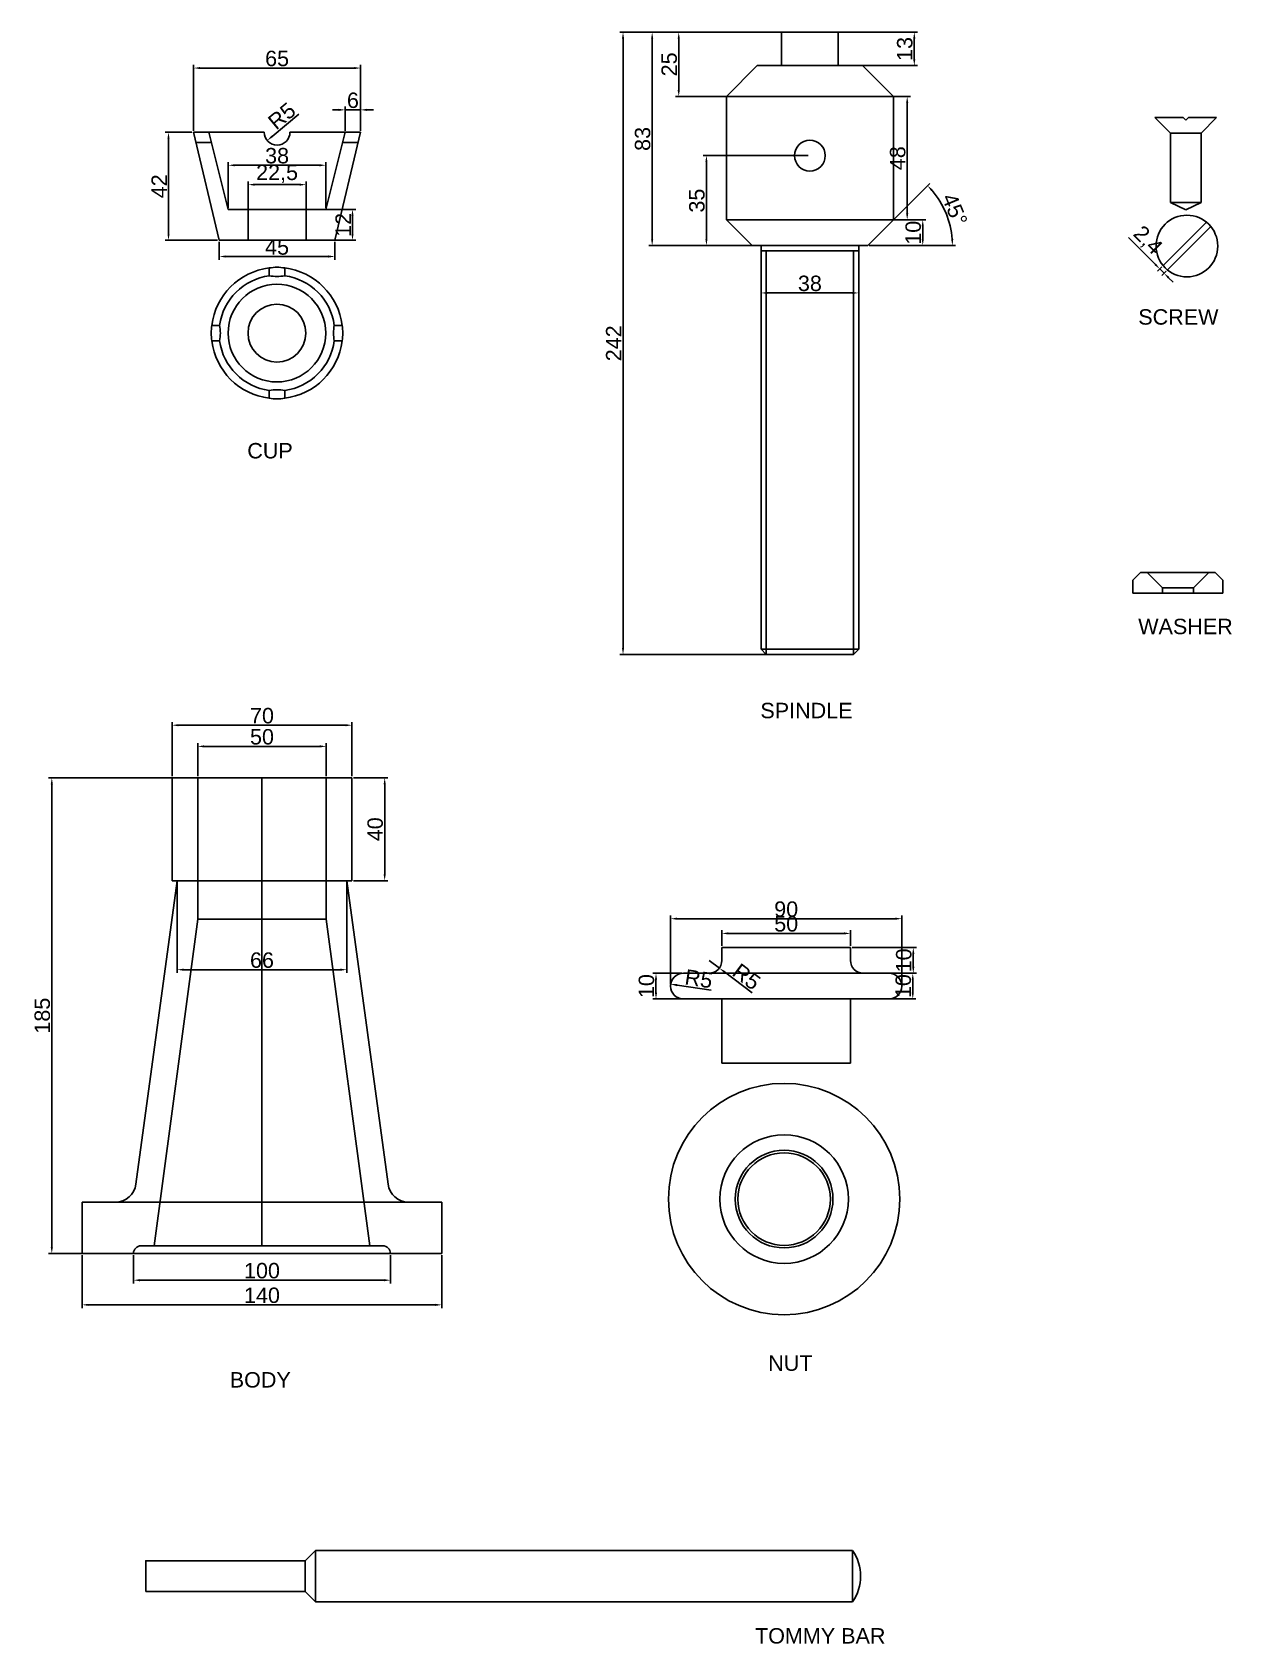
# Model space of a CAD drawing. Header units: millimetres. Extents: x 2465 to 3887, y 2017 to 2699.
# Drawn here: x 2465 to 2932, y 2072 to 2699 of the extents above; entities that cross this region are included whole.
import ezdxf

# ---------------------------------------------------------------- set-up
doc = ezdxf.new("R2010")
doc.units = ezdxf.units.MM
for name, color, linetype, plot in [('Body', 11, 'Continuous', False), ('Cup', 141, 'Continuous', False), ('Nut', 71, 'Continuous', False), ('Screw', 182, 'Continuous', False), ('Spindle', 41, 'Continuous', False), ('Tommy Bar', 171, 'Continuous', False), ('Washer', 211, 'Continuous', False)]:
    doc.layers.add(name, color=color, linetype=linetype, plot=plot)
doc.styles.get("Standard").update_dxf_attribs({"font": 'arial.ttf'})
doc.dimstyles.new('ISO-25', dxfattribs={"dimtxt": 6, "dimasz": 2.5, "dimexe": 1.25, "dimexo": 0.625, "dimtad": 1, "dimtxsty": 'Standard', "dimcen": 2.5, "dimadec": 0, "dimazin": 0, "dimtfac": 1, "dimtmove": 0, "dimatfit": 3, "dimfxl": 1, "dimarcsym": 0})

# ---------------------------------------------------------------- blocks, each defined once
blk = doc.blocks.new('*D1')
at = {"layer": 'Spindle', "color": 0, "lineweight": -2, "transparency": 16777216}
for p, q in [((2766.96, 2699.28), (2704.97, 2699.28)), ((2706.22, 2696.78), (2706.22, 2618.78)), ((2766.96, 2616.28), (2704.97, 2616.28))]:
    blk.add_line(p, q, dxfattribs=at)
at = {"layer": 'Spindle', "color": 0, "transparency": 16777216}
for points in [[(2705.81, 2696.78), (2706.64, 2696.78), (2706.22, 2699.28)], [(2705.81, 2618.78), (2706.64, 2618.78), (2706.22, 2616.28)]]:
    blk.add_solid(points, dxfattribs=at)
at = {"layer": 'Spindle', "color": 0, "transparency": 16777216, "insert": (2702.53, 2657.78), "char_height": 6, "attachment_point": 5, "rotation": 90}
blk.add_mtext('83', dxfattribs=at)
blk = doc.blocks.new('*D2')
at = {"layer": 'Spindle', "color": 0, "lineweight": -2, "transparency": 16777216}
for p, q in [((2755.96, 2699.28), (2715.31, 2699.28)), ((2716.56, 2696.78), (2716.56, 2676.78)), ((2755.96, 2674.28), (2715.31, 2674.28))]:
    blk.add_line(p, q, dxfattribs=at)
at = {"layer": 'Spindle', "color": 0, "transparency": 16777216}
for points in [[(2716.14, 2696.78), (2716.98, 2696.78), (2716.56, 2699.28)], [(2716.14, 2676.78), (2716.98, 2676.78), (2716.56, 2674.28)]]:
    blk.add_solid(points, dxfattribs=at)
at = {"layer": 'Spindle', "color": 0, "transparency": 16777216, "insert": (2712.87, 2686.78), "char_height": 6, "attachment_point": 5, "rotation": 90}
blk.add_mtext('25', dxfattribs=at)
blk = doc.blocks.new('*D3')
at = {"layer": 'Spindle', "color": 0, "lineweight": -2, "transparency": 16777216}
for p, q in [((2790.71, 2626.28), (2812.75, 2626.28)), ((2811.5, 2618.78), (2811.5, 2623.78)), ((2790.71, 2616.28), (2812.75, 2616.28))]:
    blk.add_line(p, q, dxfattribs=at)
at = {"layer": 'Spindle', "color": 0, "transparency": 16777216}
for points in [[(2811.09, 2623.78), (2811.92, 2623.78), (2811.5, 2626.28)], [(2811.09, 2618.78), (2811.92, 2618.78), (2811.5, 2616.28)]]:
    blk.add_solid(points, dxfattribs=at)
at = {"layer": 'Spindle', "color": 0, "transparency": 16777216, "insert": (2807.81, 2621.28), "char_height": 6, "attachment_point": 5, "rotation": 90}
blk.add_mtext('10', dxfattribs=at)
blk = doc.blocks.new('*D4')
at = {"layer": 'Spindle', "color": 0, "lineweight": -2, "transparency": 16777216}
for p, q in [((2768.21, 2674.28), (2806.7, 2674.28)), ((2805.45, 2671.78), (2805.45, 2628.78)), ((2768.21, 2626.28), (2806.7, 2626.28))]:
    blk.add_line(p, q, dxfattribs=at)
at = {"layer": 'Spindle', "color": 0, "transparency": 16777216}
for points in [[(2805.03, 2671.78), (2805.87, 2671.78), (2805.45, 2674.28)], [(2805.03, 2628.78), (2805.87, 2628.78), (2805.45, 2626.28)]]:
    blk.add_solid(points, dxfattribs=at)
at = {"layer": 'Spindle', "color": 0, "transparency": 16777216, "insert": (2801.76, 2650.28), "char_height": 6, "attachment_point": 5, "rotation": 90}
blk.add_mtext('48', dxfattribs=at)
blk = doc.blocks.new('*D5')
at = {"layer": 'Spindle', "color": 0, "lineweight": -2, "transparency": 16777216}
for p, q in [((2766.96, 2651.28), (2726.08, 2651.28)), ((2727.33, 2648.78), (2727.33, 2618.78)), ((2766.96, 2616.28), (2726.08, 2616.28))]:
    blk.add_line(p, q, dxfattribs=at)
at = {"layer": 'Spindle', "color": 0, "transparency": 16777216}
for points in [[(2726.92, 2648.78), (2727.75, 2648.78), (2727.33, 2651.28)], [(2726.92, 2618.78), (2727.75, 2618.78), (2727.33, 2616.28)]]:
    blk.add_solid(points, dxfattribs=at)
at = {"layer": 'Spindle', "color": 0, "transparency": 16777216, "insert": (2723.64, 2633.78), "char_height": 6, "attachment_point": 5, "rotation": 90}
blk.add_mtext('35', dxfattribs=at)
blk = doc.blocks.new('*D6')
at = {"layer": 'Screw', "color": 0, "lineweight": -2, "transparency": 16777216}
for p, q in [((2901.94, 2609.01), (2891.51, 2619.44)), ((2904.55, 2608.08), (2902.82, 2606.36)), ((2905.4, 2605.54), (2903.71, 2607.24)), ((2906.25, 2606.39), (2904.52, 2604.66)), ((2907.17, 2603.78), (2908.94, 2602.01))]:
    blk.add_line(p, q, dxfattribs=at)
at = {"layer": 'Screw', "color": 0, "transparency": 16777216}
for points in [[(2902.23, 2609.3), (2901.64, 2608.71), (2903.71, 2607.24)], [(2907.47, 2604.07), (2906.88, 2603.48), (2905.4, 2605.54)]]:
    blk.add_solid(points, dxfattribs=at)
at = {"layer": 'Screw', "color": 0, "transparency": 16777216, "insert": (2898.83, 2618.1), "char_height": 6, "attachment_point": 5, "rotation": 315}
blk.add_mtext('2,4', dxfattribs=at)
blk = doc.blocks.new('*D7')
at = {"layer": 'Spindle', "color": 0, "lineweight": -2, "transparency": 16777216}
for p, q in [((2748.59, 2613.66), (2748.59, 2596.62)), ((2786.59, 2613.66), (2786.59, 2596.62)), ((2751.09, 2597.87), (2784.09, 2597.87))]:
    blk.add_line(p, q, dxfattribs=at)
at = {"layer": 'Spindle', "color": 0, "transparency": 16777216}
for points in [[(2751.09, 2598.28), (2751.09, 2597.45), (2748.59, 2597.87)], [(2784.09, 2598.28), (2784.09, 2597.45), (2786.59, 2597.87)]]:
    blk.add_solid(points, dxfattribs=at)
at = {"layer": 'Spindle', "color": 0, "transparency": 16777216, "insert": (2767.59, 2601.56), "char_height": 6, "attachment_point": 5}
blk.add_mtext('38', dxfattribs=at)
blk = doc.blocks.new('*D8')
at = {"layer": 'Spindle', "color": 0, "lineweight": -2, "transparency": 16777216}
for p, q in [((2768.21, 2699.28), (2809.47, 2699.28)), ((2808.22, 2696.78), (2808.22, 2688.78)), ((2768.21, 2686.28), (2809.47, 2686.28))]:
    blk.add_line(p, q, dxfattribs=at)
at = {"layer": 'Spindle', "color": 0, "transparency": 16777216}
for points in [[(2807.8, 2696.78), (2808.63, 2696.78), (2808.22, 2699.28)], [(2807.8, 2688.78), (2808.63, 2688.78), (2808.22, 2686.28)]]:
    blk.add_solid(points, dxfattribs=at)
at = {"layer": 'Spindle', "color": 0, "transparency": 16777216, "insert": (2804.53, 2692.78), "char_height": 6, "attachment_point": 5, "rotation": 90}
blk.add_mtext('13', dxfattribs=at)
blk = doc.blocks.new('*D9')
at = {"layer": 'Spindle', "color": 0, "lineweight": -2, "transparency": 16777216}
for p, q in [((2766.96, 2699.28), (2693.64, 2699.28)), ((2694.89, 2696.78), (2694.89, 2459.78)), ((2766.96, 2457.28), (2693.64, 2457.28))]:
    blk.add_line(p, q, dxfattribs=at)
at = {"layer": 'Spindle', "color": 0, "transparency": 16777216}
for points in [[(2694.47, 2696.78), (2695.3, 2696.78), (2694.89, 2699.28)], [(2694.47, 2459.78), (2695.3, 2459.78), (2694.89, 2457.28)]]:
    blk.add_solid(points, dxfattribs=at)
at = {"layer": 'Spindle', "color": 0, "transparency": 16777216, "insert": (2691.25, 2578.28), "char_height": 6, "attachment_point": 5, "rotation": 90}
blk.add_mtext('242', dxfattribs=at)
blk = doc.blocks.new('*D10')
at = {"layer": 'Spindle', "color": 0, "lineweight": -2, "transparency": 16777216}
for p, q in [((2800.53, 2626.73), (2814.29, 2640.48)), ((2790.71, 2616.28), (2824.31, 2616.28))]:
    blk.add_line(p, q, dxfattribs=at)
blk.add_arc((2790.09, 2616.28), 32.97, 4.34575, 40.65425, dxfattribs=at)
at = {"layer": 'Spindle', "color": 0, "transparency": 16777216}
for points in [[(2814.8, 2637.48), (2815.41, 2638.05), (2813.4, 2639.6)], [(2823.38, 2618.8), (2822.55, 2618.77), (2823.06, 2616.28)]]:
    blk.add_solid(points, dxfattribs=at)
at = {"layer": 'Spindle', "color": 0, "transparency": 16777216, "insert": (2823.94, 2630.31), "char_height": 6, "attachment_point": 5, "rotation": 292.5}
blk.add_mtext('45°', dxfattribs=at)
blk = doc.blocks.new('*D11')
at = {"layer": 'Cup', "color": 0, "lineweight": -2, "transparency": 16777216}
for p, q in [((2527.79, 2660.98), (2527.79, 2686.6)), ((2530.29, 2685.35), (2590.29, 2685.35)), ((2592.79, 2660.98), (2592.79, 2686.6))]:
    blk.add_line(p, q, dxfattribs=at)
at = {"layer": 'Cup', "color": 0, "transparency": 16777216}
for points in [[(2530.29, 2685.77), (2530.29, 2684.94), (2527.79, 2685.35)], [(2590.29, 2685.77), (2590.29, 2684.94), (2592.79, 2685.35)]]:
    blk.add_solid(points, dxfattribs=at)
at = {"layer": 'Cup', "color": 0, "transparency": 16777216, "insert": (2560.29, 2689.04), "char_height": 6, "attachment_point": 5}
blk.add_mtext('65', dxfattribs=at)
blk = doc.blocks.new('*D12')
at = {"layer": 'Cup', "color": 0, "lineweight": -2, "transparency": 16777216}
for p, q in [((2527.16, 2660.36), (2516.79, 2660.36)), ((2518.04, 2657.86), (2518.04, 2620.86)), ((2537.16, 2618.36), (2516.79, 2618.36))]:
    blk.add_line(p, q, dxfattribs=at)
at = {"layer": 'Cup', "color": 0, "transparency": 16777216}
for points in [[(2517.63, 2657.86), (2518.46, 2657.86), (2518.04, 2660.36)], [(2517.63, 2620.86), (2518.46, 2620.86), (2518.04, 2618.36)]]:
    blk.add_solid(points, dxfattribs=at)
at = {"layer": 'Cup', "color": 0, "transparency": 16777216, "insert": (2514.41, 2639.36), "char_height": 6, "attachment_point": 5, "rotation": 90}
blk.add_mtext('42', dxfattribs=at)
blk = doc.blocks.new('*D13')
at = {"layer": 'Cup', "color": 0, "lineweight": -2, "transparency": 16777216}
for p, q in [((2549.04, 2618.98), (2549.04, 2641.24)), ((2551.54, 2639.99), (2569.04, 2639.99)), ((2571.54, 2618.98), (2571.54, 2641.24))]:
    blk.add_line(p, q, dxfattribs=at)
at = {"layer": 'Cup', "color": 0, "transparency": 16777216}
for points in [[(2551.54, 2640.41), (2551.54, 2639.58), (2549.04, 2639.99)], [(2569.04, 2640.41), (2569.04, 2639.58), (2571.54, 2639.99)]]:
    blk.add_solid(points, dxfattribs=at)
at = {"layer": 'Cup', "color": 0, "transparency": 16777216, "insert": (2560.29, 2644.23), "char_height": 6, "attachment_point": 5}
blk.add_mtext('22,5', dxfattribs=at)
blk = doc.blocks.new('*D14')
at = {"layer": 'Cup', "color": 0, "lineweight": -2, "transparency": 16777216}
for p, q in [((2537.79, 2617.73), (2537.79, 2610.8)), ((2582.79, 2617.73), (2582.79, 2610.8)), ((2540.29, 2612.05), (2580.29, 2612.05))]:
    blk.add_line(p, q, dxfattribs=at)
at = {"layer": 'Cup', "color": 0, "transparency": 16777216}
for points in [[(2540.29, 2612.46), (2540.29, 2611.63), (2537.79, 2612.05)], [(2580.29, 2612.46), (2580.29, 2611.63), (2582.79, 2612.05)]]:
    blk.add_solid(points, dxfattribs=at)
at = {"layer": 'Cup', "color": 0, "transparency": 16777216, "insert": (2560.29, 2615.72), "char_height": 6, "attachment_point": 5}
blk.add_mtext('45', dxfattribs=at)
blk = doc.blocks.new('*D15')
at = {"layer": 'Cup', "color": 0, "lineweight": -2, "transparency": 16777216}
for p, q in [((2584.29, 2669.09), (2581.79, 2669.09)), ((2586.79, 2660.98), (2586.79, 2670.34)), ((2586.79, 2669.09), (2592.79, 2669.09)), ((2592.79, 2660.98), (2592.79, 2670.34)), ((2595.29, 2669.09), (2597.79, 2669.09))]:
    blk.add_line(p, q, dxfattribs=at)
at = {"layer": 'Cup', "color": 0, "transparency": 16777216}
for points in [[(2584.29, 2669.51), (2584.29, 2668.67), (2586.79, 2669.09)], [(2595.29, 2669.51), (2595.29, 2668.67), (2592.79, 2669.09)]]:
    blk.add_solid(points, dxfattribs=at)
at = {"layer": 'Cup', "color": 0, "transparency": 16777216, "insert": (2589.79, 2672.78), "char_height": 6, "attachment_point": 5}
blk.add_mtext('6', dxfattribs=at)
blk = doc.blocks.new('*D16')
at = {"layer": 'Cup', "color": 0, "lineweight": -2, "transparency": 16777216}
blk.add_line((2568.71, 2667.38), (2558.37, 2658.76), dxfattribs=at)
at = {"layer": 'Cup', "color": 0, "transparency": 16777216}
blk.add_solid([(2558.1, 2659.08), (2558.63, 2658.44), (2556.45, 2657.15)], dxfattribs=at)
at = {"layer": 'Cup', "color": 0, "transparency": 16777216, "insert": (2562.15, 2666.69), "char_height": 6, "attachment_point": 5, "rotation": 39.82672}
blk.add_mtext('R5', dxfattribs=at)
blk = doc.blocks.new('*D17')
at = {"layer": 'Cup', "color": 0, "lineweight": -2, "transparency": 16777216}
for p, q in [((2572.16, 2630.36), (2590.88, 2630.36)), ((2589.63, 2627.86), (2589.63, 2620.86)), ((2572.16, 2618.36), (2590.88, 2618.36))]:
    blk.add_line(p, q, dxfattribs=at)
at = {"layer": 'Cup', "color": 0, "transparency": 16777216}
for points in [[(2589.21, 2627.86), (2590.04, 2627.86), (2589.63, 2630.36)], [(2589.21, 2620.86), (2590.04, 2620.86), (2589.63, 2618.36)]]:
    blk.add_solid(points, dxfattribs=at)
at = {"layer": 'Cup', "color": 0, "transparency": 16777216, "insert": (2585.99, 2624.36), "char_height": 6, "attachment_point": 5, "rotation": 90}
blk.add_mtext('12', dxfattribs=at)
blk = doc.blocks.new('*D18')
at = {"layer": 'Cup', "color": 0, "lineweight": -2, "transparency": 16777216}
for p, q in [((2541.29, 2630.98), (2541.29, 2648.79)), ((2543.79, 2647.54), (2576.79, 2647.54)), ((2579.29, 2630.98), (2579.29, 2648.79))]:
    blk.add_line(p, q, dxfattribs=at)
at = {"layer": 'Cup', "color": 0, "transparency": 16777216}
for points in [[(2543.79, 2647.95), (2543.79, 2647.12), (2541.29, 2647.54)], [(2576.79, 2647.95), (2576.79, 2647.12), (2579.29, 2647.54)]]:
    blk.add_solid(points, dxfattribs=at)
at = {"layer": 'Cup', "color": 0, "transparency": 16777216, "insert": (2560.29, 2651.23), "char_height": 6, "attachment_point": 5}
blk.add_mtext('38', dxfattribs=at)
blk = doc.blocks.new('*D19')
at = {"layer": 'Nut', "color": 0, "lineweight": -2, "transparency": 16777216}
for p, q in [((2713.37, 2328.88), (2713.37, 2355.71)), ((2800.87, 2354.46), (2715.87, 2354.46)), ((2803.37, 2328.88), (2803.37, 2355.71))]:
    blk.add_line(p, q, dxfattribs=at)
at = {"layer": 'Nut', "color": 0, "transparency": 16777216}
for points in [[(2715.87, 2354.88), (2715.87, 2354.05), (2713.37, 2354.46)], [(2800.87, 2354.88), (2800.87, 2354.05), (2803.37, 2354.46)]]:
    blk.add_solid(points, dxfattribs=at)
at = {"layer": 'Nut', "color": 0, "transparency": 16777216, "insert": (2758.37, 2358.15), "char_height": 6, "attachment_point": 5}
blk.add_mtext('90', dxfattribs=at)
blk = doc.blocks.new('*D20')
at = {"layer": 'Nut', "color": 0, "lineweight": -2, "transparency": 16777216}
for p, q in [((2733.37, 2343.88), (2733.37, 2349.99)), ((2735.87, 2348.74), (2780.87, 2348.74)), ((2783.37, 2343.88), (2783.37, 2349.99))]:
    blk.add_line(p, q, dxfattribs=at)
at = {"layer": 'Nut', "color": 0, "transparency": 16777216}
for points in [[(2735.87, 2349.16), (2735.87, 2348.33), (2733.37, 2348.74)], [(2780.87, 2349.16), (2780.87, 2348.33), (2783.37, 2348.74)]]:
    blk.add_solid(points, dxfattribs=at)
at = {"layer": 'Nut', "color": 0, "transparency": 16777216, "insert": (2758.37, 2352.43), "char_height": 6, "attachment_point": 5}
blk.add_mtext('50', dxfattribs=at)
blk = doc.blocks.new('*D21')
at = {"layer": 'Nut', "color": 0, "lineweight": -2, "transparency": 16777216}
for p, q in [((2728.37, 2338.25), (2732.36, 2335.25)), ((2745.13, 2325.65), (2734.36, 2333.75))]:
    blk.add_line(p, q, dxfattribs=at)
at = {"layer": 'Nut', "color": 0, "transparency": 16777216}
blk.add_solid([(2734.61, 2334.08), (2734.11, 2333.41), (2732.36, 2335.25)], dxfattribs=at)
at = {"layer": 'Nut', "color": 0, "transparency": 16777216, "insert": (2742.95, 2331.89), "char_height": 6, "attachment_point": 5, "rotation": 323.07159}
blk.add_mtext('R5', dxfattribs=at)
blk = doc.blocks.new('*D22')
at = {"layer": 'Nut', "color": 0, "lineweight": -2, "transparency": 16777216}
for p, q in [((2717.74, 2333.25), (2706.46, 2333.25)), ((2707.71, 2330.75), (2707.71, 2325.75)), ((2717.74, 2323.25), (2706.46, 2323.25))]:
    blk.add_line(p, q, dxfattribs=at)
at = {"layer": 'Nut', "color": 0, "transparency": 16777216}
for points in [[(2707.3, 2330.75), (2708.13, 2330.75), (2707.71, 2333.25)], [(2707.3, 2325.75), (2708.13, 2325.75), (2707.71, 2323.25)]]:
    blk.add_solid(points, dxfattribs=at)
at = {"layer": 'Nut', "color": 0, "transparency": 16777216, "insert": (2704.02, 2328.25), "char_height": 6, "attachment_point": 5, "rotation": 90}
blk.add_mtext('10', dxfattribs=at)
blk = doc.blocks.new('*D23')
at = {"layer": 'Nut', "color": 0, "lineweight": -2, "transparency": 16777216}
blk.add_line((2729.21, 2326.62), (2715.89, 2328.63), dxfattribs=at)
at = {"layer": 'Nut', "color": 0, "transparency": 16777216}
blk.add_solid([(2715.96, 2329.04), (2715.83, 2328.21), (2713.42, 2329)], dxfattribs=at)
at = {"layer": 'Nut', "color": 0, "transparency": 16777216, "insert": (2724.34, 2331.07), "char_height": 6, "attachment_point": 5, "rotation": 351.42857}
blk.add_mtext('R5', dxfattribs=at)
blk = doc.blocks.new('*D24')
at = {"layer": 'Nut', "color": 0, "lineweight": -2, "transparency": 16777216}
for p, q in [((2783.99, 2343.25), (2809.07, 2343.25)), ((2807.82, 2340.75), (2807.82, 2335.75)), ((2783.99, 2333.25), (2809.07, 2333.25))]:
    blk.add_line(p, q, dxfattribs=at)
at = {"layer": 'Nut', "color": 0, "transparency": 16777216}
for points in [[(2807.4, 2340.75), (2808.24, 2340.75), (2807.82, 2343.25)], [(2807.4, 2335.75), (2808.24, 2335.75), (2807.82, 2333.25)]]:
    blk.add_solid(points, dxfattribs=at)
at = {"layer": 'Nut', "color": 0, "transparency": 16777216, "insert": (2804.13, 2338.25), "char_height": 6, "attachment_point": 5, "rotation": 90}
blk.add_mtext('10', dxfattribs=at)
blk = doc.blocks.new('*D25')
at = {"layer": 'Nut', "color": 0, "lineweight": -2, "transparency": 16777216}
for p, q in [((2783.99, 2333.25), (2808.87, 2333.25)), ((2807.62, 2330.75), (2807.62, 2325.75)), ((2783.99, 2323.25), (2808.87, 2323.25))]:
    blk.add_line(p, q, dxfattribs=at)
at = {"layer": 'Nut', "color": 0, "transparency": 16777216}
for points in [[(2807.21, 2330.75), (2808.04, 2330.75), (2807.62, 2333.25)], [(2807.21, 2325.75), (2808.04, 2325.75), (2807.62, 2323.25)]]:
    blk.add_solid(points, dxfattribs=at)
at = {"layer": 'Nut', "color": 0, "transparency": 16777216, "insert": (2803.94, 2328.25), "char_height": 6, "attachment_point": 5, "rotation": 90}
blk.add_mtext('10', dxfattribs=at)
blk = doc.blocks.new('*D26')
at = {"layer": 'Body', "color": 0, "lineweight": -2, "transparency": 16777216}
for p, q in [((2519.41, 2409.88), (2519.41, 2430.97)), ((2521.91, 2429.72), (2586.91, 2429.72)), ((2589.41, 2409.88), (2589.41, 2430.97))]:
    blk.add_line(p, q, dxfattribs=at)
at = {"layer": 'Body', "color": 0, "transparency": 16777216}
for points in [[(2521.91, 2430.14), (2521.91, 2429.3), (2519.41, 2429.72)], [(2586.91, 2430.14), (2586.91, 2429.3), (2589.41, 2429.72)]]:
    blk.add_solid(points, dxfattribs=at)
at = {"layer": 'Body', "color": 0, "transparency": 16777216, "insert": (2554.41, 2433.41), "char_height": 6, "attachment_point": 5}
blk.add_mtext('70', dxfattribs=at)
blk = doc.blocks.new('*D27')
at = {"layer": 'Body', "color": 0, "lineweight": -2, "transparency": 16777216}
for p, q in [((2529.41, 2409.88), (2529.41, 2422.75)), ((2531.91, 2421.5), (2576.91, 2421.5)), ((2579.41, 2409.88), (2579.41, 2422.75))]:
    blk.add_line(p, q, dxfattribs=at)
at = {"layer": 'Body', "color": 0, "transparency": 16777216}
for points in [[(2531.91, 2421.92), (2531.91, 2421.08), (2529.41, 2421.5)], [(2576.91, 2421.92), (2576.91, 2421.08), (2579.41, 2421.5)]]:
    blk.add_solid(points, dxfattribs=at)
at = {"layer": 'Body', "color": 0, "transparency": 16777216, "insert": (2554.41, 2425.19), "char_height": 6, "attachment_point": 5}
blk.add_mtext('50', dxfattribs=at)
blk = doc.blocks.new('*D28')
at = {"layer": 'Body', "color": 0, "lineweight": -2, "transparency": 16777216}
for p, q in [((2484.41, 2223.63), (2484.41, 2203.02)), ((2624.41, 2223.63), (2624.41, 2203.02)), ((2486.91, 2204.27), (2621.91, 2204.27))]:
    blk.add_line(p, q, dxfattribs=at)
at = {"layer": 'Body', "color": 0, "transparency": 16777216}
for points in [[(2486.91, 2204.68), (2486.91, 2203.85), (2484.41, 2204.27)], [(2621.91, 2204.68), (2621.91, 2203.85), (2624.41, 2204.27)]]:
    blk.add_solid(points, dxfattribs=at)
at = {"layer": 'Body', "color": 0, "transparency": 16777216, "insert": (2554.41, 2207.96), "char_height": 6, "attachment_point": 5}
blk.add_mtext('140', dxfattribs=at)
blk = doc.blocks.new('*D29')
at = {"layer": 'Body', "color": 0, "lineweight": -2, "transparency": 16777216}
for p, q in [((2504.41, 2223.63), (2504.41, 2212.6)), ((2604.41, 2223.63), (2604.41, 2212.6)), ((2506.91, 2213.85), (2601.91, 2213.85))]:
    blk.add_line(p, q, dxfattribs=at)
at = {"layer": 'Body', "color": 0, "transparency": 16777216}
for points in [[(2506.91, 2214.27), (2506.91, 2213.43), (2504.41, 2213.85)], [(2601.91, 2214.27), (2601.91, 2213.43), (2604.41, 2213.85)]]:
    blk.add_solid(points, dxfattribs=at)
at = {"layer": 'Body', "color": 0, "transparency": 16777216, "insert": (2554.41, 2217.54), "char_height": 6, "attachment_point": 5}
blk.add_mtext('100', dxfattribs=at)
blk = doc.blocks.new('*D30')
at = {"layer": 'Body', "color": 0, "lineweight": -2, "transparency": 16777216}
for p, q in [((2553.78, 2409.25), (2471.39, 2409.25)), ((2472.64, 2226.75), (2472.64, 2406.75)), ((2553.78, 2224.25), (2471.39, 2224.25))]:
    blk.add_line(p, q, dxfattribs=at)
at = {"layer": 'Body', "color": 0, "transparency": 16777216}
for points in [[(2472.22, 2406.75), (2473.06, 2406.75), (2472.64, 2409.25)], [(2472.22, 2226.75), (2473.06, 2226.75), (2472.64, 2224.25)]]:
    blk.add_solid(points, dxfattribs=at)
at = {"layer": 'Body', "color": 0, "transparency": 16777216, "insert": (2468.95, 2316.75), "char_height": 6, "attachment_point": 5, "rotation": 90}
blk.add_mtext('185', dxfattribs=at)
blk = doc.blocks.new('*D31')
at = {"layer": 'Body', "color": 0, "lineweight": -2, "transparency": 16777216}
for p, q in [((2521.41, 2368.63), (2521.41, 2333.39)), ((2587.41, 2368.63), (2587.41, 2333.39)), ((2523.91, 2334.64), (2584.91, 2334.64))]:
    blk.add_line(p, q, dxfattribs=at)
at = {"layer": 'Body', "color": 0, "transparency": 16777216}
for points in [[(2523.91, 2335.05), (2523.91, 2334.22), (2521.41, 2334.64)], [(2584.91, 2335.05), (2584.91, 2334.22), (2587.41, 2334.64)]]:
    blk.add_solid(points, dxfattribs=at)
at = {"layer": 'Body', "color": 0, "transparency": 16777216, "insert": (2554.41, 2338.32), "char_height": 6, "attachment_point": 5}
blk.add_mtext('66', dxfattribs=at)
blk = doc.blocks.new('*D32')
at = {"layer": 'Body', "color": 0, "lineweight": -2, "transparency": 16777216}
for p, q in [((2590.03, 2409.25), (2603.4, 2409.25)), ((2602.15, 2406.75), (2602.15, 2371.75)), ((2590.03, 2369.25), (2603.4, 2369.25))]:
    blk.add_line(p, q, dxfattribs=at)
at = {"layer": 'Body', "color": 0, "transparency": 16777216}
for points in [[(2601.74, 2406.75), (2602.57, 2406.75), (2602.15, 2409.25)], [(2601.74, 2371.75), (2602.57, 2371.75), (2602.15, 2369.25)]]:
    blk.add_solid(points, dxfattribs=at)
at = {"layer": 'Body', "color": 0, "transparency": 16777216, "insert": (2598.47, 2389.25), "char_height": 6, "attachment_point": 5, "rotation": 90}
blk.add_mtext('40', dxfattribs=at)

msp = doc.modelspace()

# ---------------------------------------------------------------- linework, layer by layer
at = {"layer": 'Body'}
for p, q in [((2519.407, 2409.251), (2589.407, 2409.251)), ((2519.407, 2369.251), (2519.407, 2409.251)), ((2529.407, 2409.251), (2529.407, 2354.251)), ((2554.407, 2409.251), (2554.407, 2227.251)), ((2579.407, 2409.251), (2579.407, 2354.251)), ((2589.407, 2409.251), (2589.407, 2369.251)), ((2521.407, 2369.251), (2505.348, 2251.173)), ((2589.407, 2369.251), (2519.407, 2369.251)), ((2587.407, 2369.251), (2603.466, 2251.173)), ((2529.407, 2354.251), (2512.407, 2227.251)), ((2579.407, 2354.251), (2529.407, 2354.251)), ((2579.407, 2354.251), (2596.407, 2227.251)), ((2484.407, 2244.251), (2554.407, 2244.251)), ((2484.407, 2224.251), (2484.407, 2244.251)), ((2624.407, 2244.251), (2554.407, 2244.251)), ((2624.407, 2244.251), (2624.407, 2224.251)), ((2601.407, 2227.251), (2507.407, 2227.251)), ((2624.407, 2224.251), (2484.407, 2224.251)), ((2504.407, 2224.251), (2504.407, 2224.251)), ((2604.407, 2224.251), (2604.407, 2224.251))]:
    msp.add_line(p, q, dxfattribs=at)
for centre, radius, start, end in [((2497.421, 2252.251), 8, 270, 352.255289), ((2611.393, 2252.251), 8, 187.744711, 270), ((2507.407, 2224.251), 3, 90, 180), ((2601.407, 2224.251), 3, 0, 90)]:
    msp.add_arc(centre, radius, start, end, dxfattribs=at)
at = {"layer": 'Cup'}
for p, q in [((2537.788, 2618.357), (2527.788, 2660.357)), ((2533.788, 2660.357), (2541.288, 2630.357)), ((2579.288, 2630.357), (2586.788, 2660.357)), ((2582.788, 2618.357), (2592.788, 2660.357)), ((2549.038, 2630.357), (2549.038, 2618.357)), ((2571.538, 2630.357), (2571.538, 2618.357)), ((2557.241, 2604.555), (2557.241, 2607.579)), ((2563.241, 2604.555), (2563.241, 2607.579)), ((2537.942, 2585.256), (2534.918, 2585.256)), ((2582.54, 2585.256), (2585.564, 2585.256)), ((2537.942, 2579.256), (2534.918, 2579.256)), ((2582.54, 2579.256), (2585.564, 2579.256)), ((2557.241, 2559.957), (2557.241, 2556.933)), ((2563.241, 2559.957), (2563.241, 2556.933))]:
    msp.add_line(p, q, dxfattribs=at)
for points in [[(2527.788, 2660.357), (2555.288, 2660.357)], [(2565.288, 2660.357), (2592.788, 2660.357)], [(2528.74, 2656.357), (2534.788, 2656.357)], [(2585.788, 2656.357), (2591.836, 2656.357)], [(2541.288, 2630.357), (2579.288, 2630.357)], [(2537.788, 2618.357), (2582.788, 2618.357)]]:
    msp.add_lwpolyline(points, dxfattribs=at)
for radius in [19, 11.25]:
    msp.add_circle((2560.241, 2582.256), radius, dxfattribs=at)
for centre, radius, start, end in [((2560.288, 2660.357), 5, 180, 0), ((2560.241, 2591.721), 16.139, 79.287418, 100.712582), ((2560.241, 2582.256), 25.5, 96.756327, 173.243673), ((2560.241, 2582.256), 22.5, 97.662256, 172.337744), ((2560.241, 2620.413), 16.139, 259.287418, 280.712582), ((2560.241, 2582.256), 25.5, 6.756327, 83.243673), ((2560.241, 2582.256), 22.5, 7.662256, 82.337744), ((2550.776, 2582.256), 16.139, 169.287418, 190.712582), ((2522.084, 2582.256), 16.139, 349.287418, 10.712582), ((2598.398, 2582.256), 16.139, 169.287418, 190.712582), ((2569.706, 2582.256), 16.139, 349.287418, 10.712582), ((2560.241, 2582.256), 25.5, 186.756327, 263.243673), ((2560.241, 2582.256), 22.5, 187.662256, 262.337744), ((2560.241, 2582.256), 22.5, 277.662256, 352.337744), ((2560.241, 2582.256), 25.5, 276.756327, 353.243673), ((2560.241, 2544.099), 16.139, 79.287418, 100.712582), ((2560.241, 2572.791), 16.139, 259.287418, 280.712582)]:
    msp.add_arc(centre, radius, start, end, dxfattribs=at)
at = {"layer": 'Nut'}
for p, q in [((2733.366, 2343.253), (2783.366, 2343.253)), ((2733.366, 2338.253), (2733.366, 2343.253)), ((2783.366, 2343.253), (2783.366, 2338.253)), ((2718.366, 2333.253), (2798.366, 2333.253)), ((2798.366, 2323.253), (2718.366, 2323.253)), ((2733.366, 2323.253), (2733.366, 2298.253)), ((2783.366, 2323.253), (2783.366, 2298.253)), ((2733.366, 2298.253), (2783.366, 2298.253))]:
    msp.add_line(p, q, dxfattribs=at)
for radius in [45, 25, 19, 18]:
    msp.add_circle((2757.566, 2245.414), radius, dxfattribs=at)
for centre, start, end in [((2728.366, 2338.253), 270, 0), ((2788.366, 2338.253), 180, 270), ((2718.366, 2328.253), 90, 270), ((2798.366, 2328.253), 270, 90)]:
    msp.add_arc(centre, 5, start, end, dxfattribs=at)
at = {"layer": 'Screw'}
for p, q in [((2901.857, 2666.054), (2912.857, 2666.054)), ((2901.857, 2666.054), (2907.857, 2660.054)), ((2913.857, 2665.054), (2912.857, 2666.054)), ((2913.857, 2665.054), (2914.857, 2666.054)), ((2914.857, 2666.054), (2925.857, 2666.054)), ((2925.857, 2666.054), (2919.857, 2660.054)), ((2919.857, 2660.054), (2907.857, 2660.054)), ((2907.857, 2660.054), (2907.857, 2633.054)), ((2919.857, 2660.054), (2919.857, 2633.054)), ((2919.857, 2633.054), (2907.857, 2633.054)), ((2913.857, 2630.183), (2907.857, 2633.054)), ((2919.857, 2633.054), (2913.857, 2630.183)), ((2904.991, 2608.525), (2921.919, 2625.453)), ((2904.991, 2608.525), (2921.876, 2625.41)), ((2906.688, 2606.828), (2923.573, 2623.713))]:
    msp.add_line(p, q, dxfattribs=at)
msp.add_circle((2914.282, 2616.119), 12, dxfattribs=at)
at = {"layer": 'Spindle'}
for p, q in [((2735.089, 2674.284), (2800.089, 2674.284)), ((2735.089, 2626.284), (2735.089, 2674.284)), ((2800.089, 2674.284), (2800.089, 2626.284)), ((2800.089, 2626.284), (2735.089, 2626.284)), ((2745.089, 2616.284), (2735.089, 2626.284)), ((2735.089, 2626.284), (2735.089, 2626.284)), ((2800.089, 2626.284), (2790.089, 2616.284)), ((2800.089, 2626.284), (2800.089, 2626.284)), ((2790.089, 2616.284), (2745.089, 2616.284)), ((2748.589, 2459.284), (2748.589, 2616.284)), ((2786.589, 2614.284), (2748.589, 2614.284)), ((2750.589, 2457.284), (2750.589, 2614.284)), ((2784.589, 2614.284), (2784.589, 2457.284)), ((2786.589, 2616.284), (2786.589, 2459.284)), ((2786.589, 2459.284), (2748.589, 2459.284)), ((2750.589, 2457.284), (2748.589, 2459.284)), ((2784.589, 2457.284), (2750.589, 2457.284)), ((2784.589, 2457.284), (2786.589, 2459.284))]:
    msp.add_line(p, q, dxfattribs=at)
for points in [[(2756.589, 2686.284), (2756.589, 2699.284), (2778.589, 2699.284), (2778.589, 2686.284), (2756.589, 2686.284)], [(2778.589, 2686.284), (2788.089, 2686.284), (2800.089, 2674.284), (2800.089, 2674.284), (2735.089, 2674.284), (2735.089, 2674.284), (2747.089, 2686.284), (2756.589, 2686.284)]]:
    msp.add_lwpolyline(points, dxfattribs=at)
msp.add_circle((2767.589, 2651.284), 6, dxfattribs=at)
at = {"layer": 'Tommy Bar'}
for p, q in [((2575.204, 2108.73), (2571.204, 2104.73)), ((2575.204, 2088.73), (2575.204, 2108.73)), ((2575.204, 2108.73), (2784.204, 2108.73)), ((2784.204, 2108.73), (2784.204, 2088.73)), ((2575.204, 2088.73), (2571.204, 2092.73)), ((2784.204, 2088.73), (2575.204, 2088.73))]:
    msp.add_line(p, q, dxfattribs=at)
msp.add_lwpolyline([(2509.204, 2092.73), (2509.204, 2104.73), (2571.204, 2104.73), (2571.204, 2092.73)], close=True, dxfattribs=at)
msp.add_arc((2769.58, 2098.73), 17.716, 325.636162, 34.363838, dxfattribs=at)
at = {"layer": 'Washer'}
for p, q in [((2893.291, 2486.107), (2896.291, 2489.107)), ((2896.291, 2489.107), (2925.291, 2489.107)), ((2898.791, 2489.107), (2904.791, 2483.107)), ((2922.791, 2489.107), (2916.791, 2483.107)), ((2925.291, 2489.107), (2928.291, 2486.107)), ((2893.291, 2481.107), (2893.291, 2486.107)), ((2916.791, 2483.107), (2904.791, 2483.107)), ((2904.791, 2483.107), (2904.791, 2481.107)), ((2916.791, 2483.107), (2916.791, 2481.107)), ((2928.291, 2486.107), (2928.291, 2481.107)), ((2928.291, 2481.107), (2893.291, 2481.107))]:
    msp.add_line(p, q, dxfattribs=at)

# ---------------------------------------------------------------- texts
at = {"layer": 'Body', "insert": (2541.871, 2178.108), "char_height": 6, "attachment_point": 1}
msp.add_mtext_dynamic_manual_height_columns('BODY', width=146.07782, gutter_width=12.5, heights=[6.959], dxfattribs=at)
at = {"layer": 'Cup', "insert": (2548.689, 2539.505), "char_height": 6, "attachment_point": 1}
msp.add_mtext_dynamic_manual_height_columns('CUP', width=146.07782, gutter_width=12.5, heights=[6.959], dxfattribs=at)
at = {"layer": 'Nut', "insert": (2751.388, 2184.594), "char_height": 6, "attachment_point": 1}
msp.add_mtext_dynamic_manual_height_columns('NUT', width=146.07782, gutter_width=12.5, heights=[6.959], dxfattribs=at)
at = {"layer": 'Screw', "insert": (2895.359, 2591.54), "char_height": 6, "attachment_point": 1}
msp.add_mtext_dynamic_manual_height_columns('SCREW', width=146.07782, gutter_width=12.5, heights=[6.959], dxfattribs=at)
at = {"layer": 'Spindle', "insert": (2748.328, 2438.446), "char_height": 6, "attachment_point": 1}
msp.add_mtext_dynamic_manual_height_columns('SPINDLE', width=146.07782, gutter_width=12.5, heights=[6.959], dxfattribs=at)
at = {"layer": 'Tommy Bar', "insert": (2746.246, 2078.519), "char_height": 6, "attachment_point": 1}
msp.add_mtext_dynamic_manual_height_columns('TOMMY BAR', width=146.07782, gutter_width=12.5, heights=[6.959], dxfattribs=at)
at = {"layer": 'Washer', "insert": (2895.344, 2471.138), "char_height": 6, "attachment_point": 1}
msp.add_mtext_dynamic_manual_height_columns('WASHER', width=146.07782, gutter_width=12.5, heights=[6.959], dxfattribs=at)

# ---------------------------------------------------------------- dimensions: what is measured, and where the dimension line sits
at = {"layer": 'Body'}
for base, p1, p2, picture, middle in [((2589.407, 2429.722), (2519.407, 2409.251), (2589.407, 2409.251), '*D26', (2554.407, 2433.41)), ((2579.407, 2421.501), (2529.407, 2409.251), (2579.407, 2409.251), '*D27', (2554.407, 2425.19)), ((2587.407, 2334.636), (2521.407, 2369.251), (2587.407, 2369.251), '*D31', (2554.407, 2338.325)), ((2624.407, 2204.268), (2484.407, 2224.251), (2624.407, 2224.251), '*D28', (2554.407, 2207.957)), ((2604.407, 2213.848), (2504.407, 2224.251), (2604.407, 2224.251), '*D29', (2554.407, 2217.537))]:
    dim = msp.add_linear_dim(base=base, p1=p1, p2=p2, dimstyle='ISO-25', dxfattribs=at)
    dim.commit()
    dim.dimension.update_dxf_attribs({"geometry": picture, "text_midpoint": middle})
for base, p1, p2, picture, middle in [((2472.641, 2409.251), (2554.407, 2224.251), (2554.407, 2409.251), '*D30', (2468.953, 2316.751)), ((2602.155, 2369.251), (2589.407, 2409.251), (2589.407, 2369.251), '*D32', (2598.466, 2389.251))]:
    dim = msp.add_linear_dim(base=base, p1=p1, p2=p2, angle=90, dimstyle='ISO-25', dxfattribs=at)
    dim.commit()
    dim.dimension.update_dxf_attribs({"geometry": picture, "text_midpoint": middle})
at = {"layer": 'Cup'}
for base, p1, p2, picture, middle in [((2592.788, 2685.354), (2527.788, 2660.357), (2592.788, 2660.357), '*D11', (2560.288, 2689.042)), ((2592.788, 2669.089), (2586.788, 2660.357), (2592.788, 2660.357), '*D15', (2589.788, 2672.777)), ((2579.288, 2647.536), (2541.288, 2630.357), (2579.288, 2630.357), '*D18', (2560.288, 2651.226)), ((2571.538, 2639.995), (2549.038, 2618.357), (2571.538, 2618.357), '*D13', (2560.288, 2644.226)), ((2582.788, 2612.047), (2537.788, 2618.357), (2582.788, 2618.357), '*D14', (2560.288, 2615.723))]:
    dim = msp.add_linear_dim(base=base, p1=p1, p2=p2, dimstyle='ISO-25', dxfattribs=at)
    dim.commit()
    dim.dimension.update_dxf_attribs({"geometry": picture, "text_midpoint": middle})
dim = msp.add_radius_dim(center=(2560.288, 2660.357), mpoint=(2556.448, 2657.154), dimstyle='ISO-25', dxfattribs=at)
dim.commit()
dim.dimension.update_dxf_attribs({"geometry": '*D16', "text_midpoint": (2564.5, 2663.87), "dimtype": 164})
for base, p1, p2, picture, middle in [((2518.045, 2618.357), (2527.788, 2660.357), (2537.788, 2618.357), '*D12', (2514.408, 2639.357)), ((2589.627, 2618.357), (2571.538, 2630.357), (2571.538, 2618.357), '*D17', (2585.99, 2624.357))]:
    dim = msp.add_linear_dim(base=base, p1=p1, p2=p2, angle=90, dimstyle='ISO-25', dxfattribs=at)
    dim.commit()
    dim.dimension.update_dxf_attribs({"geometry": picture, "text_midpoint": middle})
at = {"layer": 'Nut'}
for base, p1, p2, picture, middle in [((2713.366, 2354.463), (2803.366, 2328.253), (2713.366, 2328.253), '*D19', (2758.366, 2358.152)), ((2783.366, 2348.742), (2733.366, 2343.253), (2783.366, 2343.253), '*D20', (2758.366, 2352.43))]:
    dim = msp.add_linear_dim(base=base, p1=p1, p2=p2, dimstyle='ISO-25', dxfattribs=at)
    dim.commit()
    dim.dimension.update_dxf_attribs({"geometry": picture, "text_midpoint": middle})
dim = msp.add_radius_dim(center=(2728.366, 2338.253), mpoint=(2732.363, 2335.249), dimstyle='ISO-25', dxfattribs=at)
dim.commit()
dim.dimension.update_dxf_attribs({"geometry": '*D21', "text_midpoint": (2742.953, 2331.888)})
for base, p1, p2, picture, middle in [((2807.821, 2333.253), (2783.366, 2343.253), (2783.366, 2333.253), '*D24', (2804.133, 2338.253)), ((2707.712, 2323.253), (2718.366, 2333.253), (2718.366, 2323.253), '*D22', (2704.024, 2328.253)), ((2807.624, 2323.253), (2783.366, 2333.253), (2783.366, 2323.253), '*D25', (2803.935, 2328.253))]:
    dim = msp.add_linear_dim(base=base, p1=p1, p2=p2, angle=90, dimstyle='ISO-25', dxfattribs=at)
    dim.commit()
    dim.dimension.update_dxf_attribs({"geometry": picture, "text_midpoint": middle})
dim = msp.add_radius_dim(center=(2718.366, 2328.253), mpoint=(2713.422, 2328.999), dimstyle='ISO-25', dxfattribs=at)
dim.commit()
dim.dimension.update_dxf_attribs({"geometry": '*D23', "text_midpoint": (2723.79, 2327.436), "dimtype": 164})
at = {"layer": 'Screw'}
dim = msp.add_aligned_dim(p1=(2906.688, 2606.828), p2=(2904.991, 2608.525), distance=1.815, dimstyle='ISO-25', dxfattribs=at)
dim.commit()
dim.dimension.update_dxf_attribs({"geometry": '*D6', "text_midpoint": (2898.832, 2618.1)})
at = {"layer": 'Spindle'}
for base, p1, p2, picture, middle in [((2694.887, 2457.284), (2767.589, 2699.284), (2767.589, 2457.284), '*D9', (2691.25, 2578.284)), ((2706.223, 2616.284), (2767.589, 2699.284), (2767.589, 2616.284), '*D1', (2702.533, 2657.784)), ((2716.561, 2674.284), (2756.589, 2699.284), (2756.589, 2674.284), '*D2', (2712.873, 2686.784)), ((2808.216, 2686.284), (2767.589, 2699.284), (2767.589, 2686.284), '*D8', (2804.525, 2692.784)), ((2805.448, 2626.284), (2767.589, 2674.284), (2767.589, 2626.284), '*D4', (2801.76, 2650.284)), ((2727.335, 2616.284), (2767.589, 2651.284), (2767.589, 2616.284), '*D5', (2723.644, 2633.784)), ((2811.503, 2626.284), (2790.089, 2616.284), (2790.089, 2626.284), '*D3', (2807.815, 2621.284))]:
    dim = msp.add_linear_dim(base=base, p1=p1, p2=p2, angle=90, dimstyle='ISO-25', dxfattribs=at)
    dim.commit()
    dim.dimension.update_dxf_attribs({"geometry": picture, "text_midpoint": middle})
dim = msp.add_angular_dim_2l(base=(2821.935, 2624.817), line1=((2790.089, 2616.284), (2745.089, 2616.284)), line2=((2800.089, 2626.284), (2790.089, 2616.284)), dimstyle='ISO-25', dxfattribs=at)
dim.commit()
dim.dimension.update_dxf_attribs({"geometry": '*D10', "text_midpoint": (2823.945, 2630.307)})
dim = msp.add_linear_dim(base=(2786.589, 2597.866), p1=(2748.589, 2614.284), p2=(2786.589, 2614.284), dimstyle='ISO-25', dxfattribs=at)
dim.commit()
dim.dimension.update_dxf_attribs({"geometry": '*D7', "text_midpoint": (2767.589, 2601.557)})

doc.saveas('drawing.dxf')
